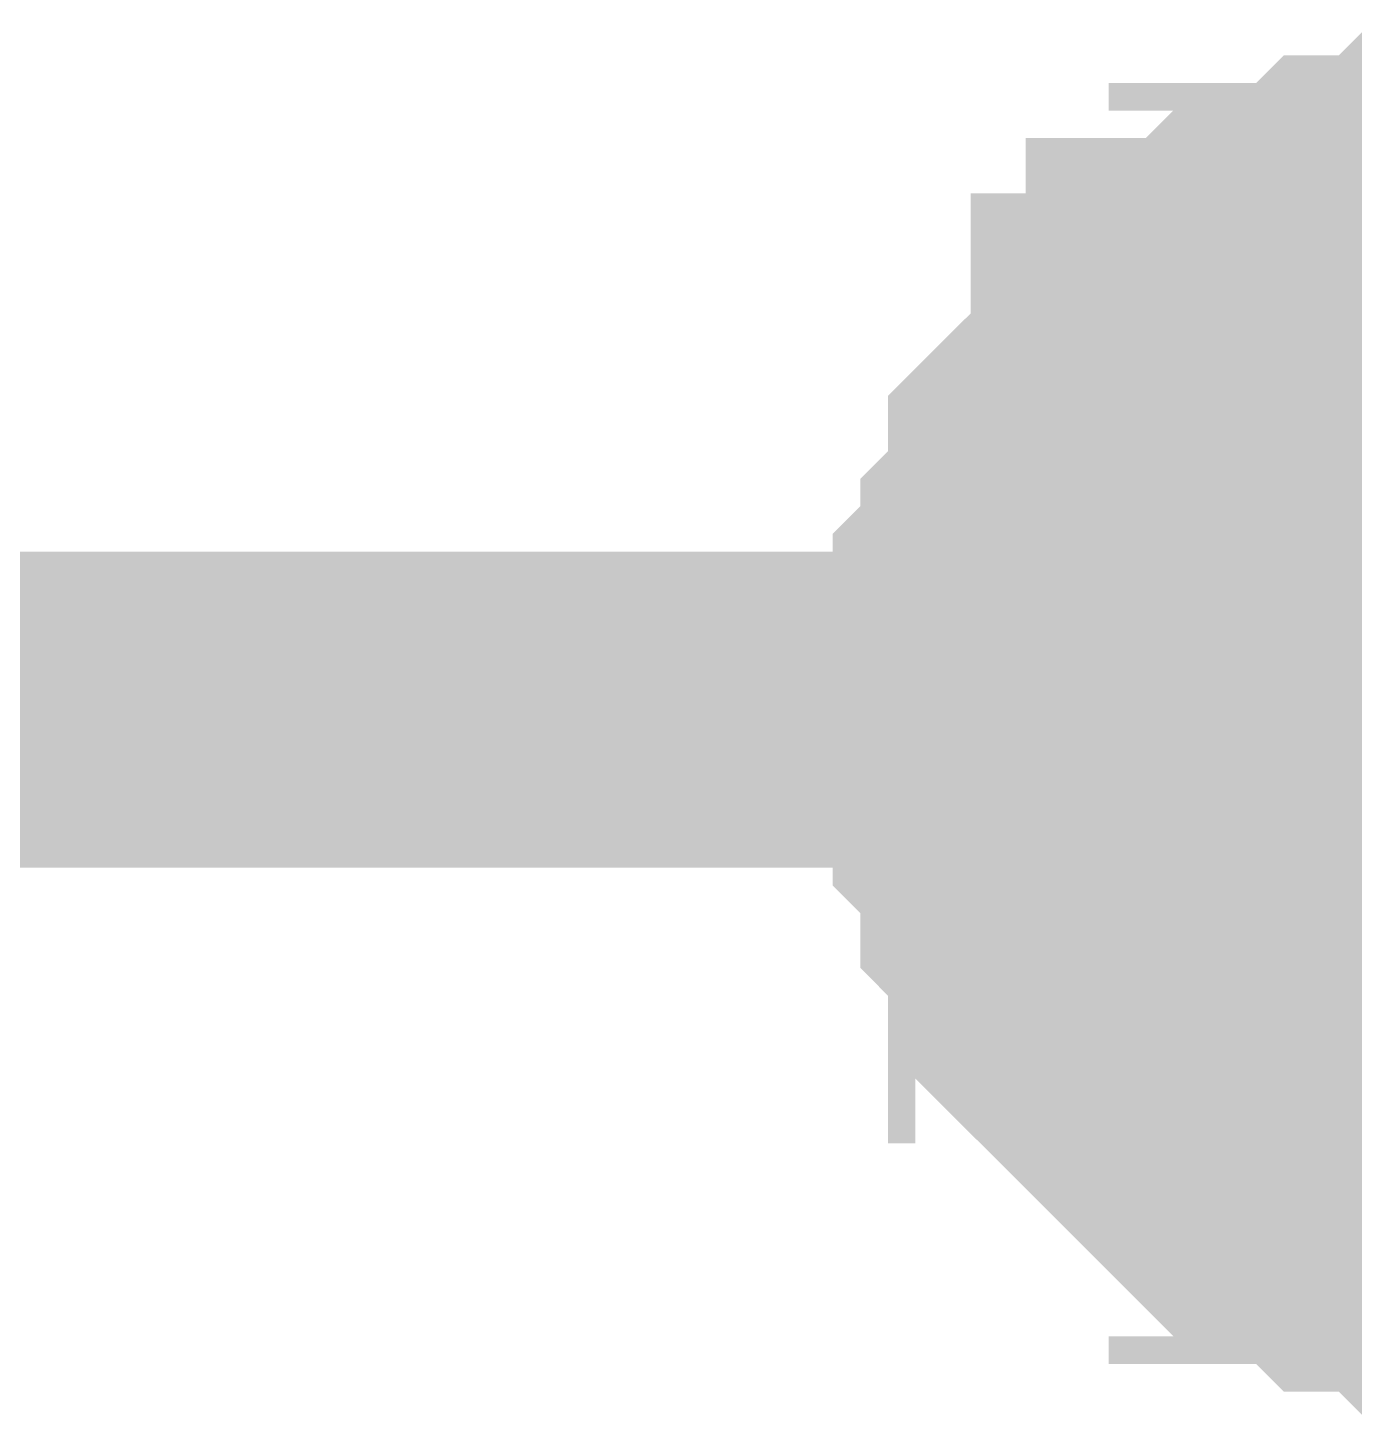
# Model space of a CAD drawing. Header units: inches. Extents: x 0 to 841, y 0 to 594.
# Drawn here: x 713.587 to 714.844, y 441.823 to 443.141 of the extents above; entities that cross this region are included whole.
import ezdxf

# ---------------------------------------------------------------- set-up
doc = ezdxf.new("R2010")
doc.units = ezdxf.units.IN
doc.layers.add('Sheet', color=255, linetype='Continuous')

msp = doc.modelspace()

# ---------------------------------------------------------------- linework, layer by layer
at = {"layer": 'Sheet'}
for points in [[(714.4998, 442.495, 0.2997, 0.2997, 0), (714.4998, 442.5211, 0.2997, 0.2997, 0), (714.4998, 442.5472, 0.2997, 0.2997, 0), (714.4998, 442.5734, 0.2997, 0.2997, 0), (714.4998, 442.5995, 0.2997, 0.2997, 0), (714.526, 442.6256, 0.2997, 0.2997, 0), (714.526, 442.6256, 0.2997, 0.2997, 0), (714.526, 442.6518, 0.2997, 0.2997, 0), (714.5521, 442.6779, 0.2997, 0.2997, 0), (714.5521, 442.704, 0.2997, 0.2997, 0), (714.5521, 442.7302, 0.2997, 0.2997, 0), (714.5782, 442.7563, 0.2997, 0.2997, 0), (714.5782, 442.7563, 0.2997, 0.2997, 0), (714.6044, 442.7824, 0.2997, 0.2997, 0), (714.6305, 442.8086, 0.2997, 0.2997, 0), (714.6305, 442.8347, 0.2997, 0.2997, 0), (714.6566, 442.8347, 0.2997, 0.2997, 0), (714.6828, 442.8608, 0.2997, 0.2997, 0), (714.6828, 442.8869, 0.2997, 0.2997, 0), (714.7089, 442.8869, 0.2997, 0.2997, 0), (714.735, 442.9131, 0.2997, 0.2997, 0), (714.7612, 442.9131, 0.2997, 0.2997, 0), (714.7612, 442.9392, 0.2997, 0.2997, 0), (714.7873, 442.9392, 0.2997, 0.2997, 0), (714.8134, 442.9392, 0.2997, 0.2997, 0), (714.8395, 442.9653, 0.2997, 0.2997, 0), (714.8657, 442.9653, 0.2997, 0.2997, 0), (714.8918, 442.9653, 0.2997, 0.2997, 0), (714.9179, 442.9915, 0.2997, 0.2997, 0), (714.9441, 442.9915, 0.2997, 0.2997, 0), (714.9702, 442.9915, 0.2997, 0.2997, 0), (714.9963, 442.9915, 0.2997, 0.2997, 0)], [(714.4998, 442.495, 0.2997, 0.2997, 0), (714.4998, 442.5211, 0.2997, 0.2997, 0), (714.4998, 442.5472, 0.2997, 0.2997, 0), (714.4998, 442.5734, 0.2997, 0.2997, 0), (714.4998, 442.5995, 0.2997, 0.2997, 0), (714.526, 442.6256, 0.2997, 0.2997, 0), (714.526, 442.6256, 0.2997, 0.2997, 0), (714.526, 442.6518, 0.2997, 0.2997, 0), (714.5521, 442.6779, 0.2997, 0.2997, 0), (714.5521, 442.704, 0.2997, 0.2997, 0), (714.5521, 442.7302, 0.2997, 0.2997, 0), (714.5782, 442.7563, 0.2997, 0.2997, 0), (714.5782, 442.7563, 0.2997, 0.2997, 0), (714.6044, 442.7824, 0.2997, 0.2997, 0), (714.6305, 442.8086, 0.2997, 0.2997, 0), (714.6305, 442.8347, 0.2997, 0.2997, 0), (714.6566, 442.8347, 0.2997, 0.2997, 0), (714.6828, 442.8608, 0.2997, 0.2997, 0), (714.6828, 442.8869, 0.2997, 0.2997, 0), (714.7089, 442.8869, 0.2997, 0.2997, 0), (714.735, 442.9131, 0.2997, 0.2997, 0), (714.7612, 442.9131, 0.2997, 0.2997, 0), (714.7612, 442.9392, 0.2997, 0.2997, 0), (714.7873, 442.9392, 0.2997, 0.2997, 0), (714.8134, 442.9392, 0.2997, 0.2997, 0), (714.8395, 442.9653, 0.2997, 0.2997, 0), (714.8657, 442.9653, 0.2997, 0.2997, 0), (714.8918, 442.9653, 0.2997, 0.2997, 0), (714.9179, 442.9915, 0.2997, 0.2997, 0), (714.9441, 442.9915, 0.2997, 0.2997, 0), (714.9702, 442.9915, 0.2997, 0.2997, 0), (714.9963, 442.9915, 0.2997, 0.2997, 0)], [(714.4998, 442.495, 0.2997, 0.2997, 0), (714.4998, 442.5211, 0.2997, 0.2997, 0), (714.4998, 442.5472, 0.2997, 0.2997, 0), (714.4998, 442.5734, 0.2997, 0.2997, 0), (714.4998, 442.5995, 0.2997, 0.2997, 0), (714.526, 442.6256, 0.2997, 0.2997, 0), (714.526, 442.6256, 0.2997, 0.2997, 0), (714.526, 442.6518, 0.2997, 0.2997, 0), (714.5521, 442.6779, 0.2997, 0.2997, 0), (714.5521, 442.704, 0.2997, 0.2997, 0), (714.5521, 442.7302, 0.2997, 0.2997, 0), (714.5782, 442.7563, 0.2997, 0.2997, 0), (714.5782, 442.7563, 0.2997, 0.2997, 0), (714.6044, 442.7824, 0.2997, 0.2997, 0), (714.6305, 442.8086, 0.2997, 0.2997, 0), (714.6305, 442.8347, 0.2997, 0.2997, 0), (714.6566, 442.8347, 0.2997, 0.2997, 0), (714.6828, 442.8608, 0.2997, 0.2997, 0), (714.6828, 442.8869, 0.2997, 0.2997, 0), (714.7089, 442.8869, 0.2997, 0.2997, 0), (714.735, 442.9131, 0.2997, 0.2997, 0), (714.7612, 442.9131, 0.2997, 0.2997, 0), (714.7612, 442.9392, 0.2997, 0.2997, 0), (714.7873, 442.9392, 0.2997, 0.2997, 0), (714.8134, 442.9392, 0.2997, 0.2997, 0), (714.8395, 442.9653, 0.2997, 0.2997, 0), (714.8657, 442.9653, 0.2997, 0.2997, 0), (714.8918, 442.9653, 0.2997, 0.2997, 0), (714.9179, 442.9915, 0.2997, 0.2997, 0), (714.9441, 442.9915, 0.2997, 0.2997, 0), (714.9702, 442.9915, 0.2997, 0.2997, 0), (714.9963, 442.9915, 0.2997, 0.2997, 0)], [(714.4998, 442.495, 0.2997, 0.2997, 0), (714.4998, 442.5211, 0.2997, 0.2997, 0), (714.4998, 442.5472, 0.2997, 0.2997, 0), (714.4998, 442.5734, 0.2997, 0.2997, 0), (714.4998, 442.5995, 0.2997, 0.2997, 0), (714.526, 442.6256, 0.2997, 0.2997, 0), (714.526, 442.6256, 0.2997, 0.2997, 0), (714.526, 442.6518, 0.2997, 0.2997, 0), (714.5521, 442.6779, 0.2997, 0.2997, 0), (714.5521, 442.704, 0.2997, 0.2997, 0), (714.5521, 442.7302, 0.2997, 0.2997, 0), (714.5782, 442.7563, 0.2997, 0.2997, 0), (714.5782, 442.7563, 0.2997, 0.2997, 0), (714.6044, 442.7824, 0.2997, 0.2997, 0), (714.6305, 442.8086, 0.2997, 0.2997, 0), (714.6305, 442.8347, 0.2997, 0.2997, 0), (714.6566, 442.8347, 0.2997, 0.2997, 0), (714.6828, 442.8608, 0.2997, 0.2997, 0), (714.6828, 442.8869, 0.2997, 0.2997, 0), (714.7089, 442.8869, 0.2997, 0.2997, 0), (714.735, 442.9131, 0.2997, 0.2997, 0), (714.7612, 442.9131, 0.2997, 0.2997, 0), (714.7612, 442.9392, 0.2997, 0.2997, 0), (714.7873, 442.9392, 0.2997, 0.2997, 0), (714.8134, 442.9392, 0.2997, 0.2997, 0), (714.8395, 442.9653, 0.2997, 0.2997, 0), (714.8657, 442.9653, 0.2997, 0.2997, 0), (714.8918, 442.9653, 0.2997, 0.2997, 0), (714.9179, 442.9915, 0.2997, 0.2997, 0), (714.9441, 442.9915, 0.2997, 0.2997, 0), (714.9702, 442.9915, 0.2997, 0.2997, 0), (714.9963, 442.9915, 0.2997, 0.2997, 0)], [(714.4998, 442.495, 0.2997, 0.2997, 0), (714.4998, 442.5211, 0.2997, 0.2997, 0), (714.4998, 442.5472, 0.2997, 0.2997, 0), (714.4998, 442.5734, 0.2997, 0.2997, 0), (714.4998, 442.5995, 0.2997, 0.2997, 0), (714.526, 442.6256, 0.2997, 0.2997, 0), (714.526, 442.6256, 0.2997, 0.2997, 0), (714.526, 442.6518, 0.2997, 0.2997, 0), (714.5521, 442.6779, 0.2997, 0.2997, 0), (714.5521, 442.704, 0.2997, 0.2997, 0), (714.5521, 442.7302, 0.2997, 0.2997, 0), (714.5782, 442.7563, 0.2997, 0.2997, 0), (714.5782, 442.7563, 0.2997, 0.2997, 0), (714.6044, 442.7824, 0.2997, 0.2997, 0), (714.6305, 442.8086, 0.2997, 0.2997, 0), (714.6305, 442.8347, 0.2997, 0.2997, 0), (714.6566, 442.8347, 0.2997, 0.2997, 0), (714.6828, 442.8608, 0.2997, 0.2997, 0), (714.6828, 442.8869, 0.2997, 0.2997, 0), (714.7089, 442.8869, 0.2997, 0.2997, 0), (714.735, 442.9131, 0.2997, 0.2997, 0), (714.7612, 442.9131, 0.2997, 0.2997, 0), (714.7612, 442.9392, 0.2997, 0.2997, 0), (714.7873, 442.9392, 0.2997, 0.2997, 0), (714.8134, 442.9392, 0.2997, 0.2997, 0), (714.8395, 442.9653, 0.2997, 0.2997, 0), (714.8657, 442.9653, 0.2997, 0.2997, 0), (714.8918, 442.9653, 0.2997, 0.2997, 0), (714.9179, 442.9915, 0.2997, 0.2997, 0), (714.9441, 442.9915, 0.2997, 0.2997, 0), (714.9702, 442.9915, 0.2997, 0.2997, 0), (714.9963, 442.9915, 0.2997, 0.2997, 0)], [(714.4998, 442.495, 0.0991, 0.0991, 0), (714.4998, 442.5211, 0.0991, 0.0991, 0), (714.4998, 442.5472, 0.0991, 0.0991, 0), (714.4998, 442.5734, 0.0991, 0.0991, 0), (714.4998, 442.5995, 0.0991, 0.0991, 0), (714.526, 442.6256, 0.0991, 0.0991, 0), (714.526, 442.6256, 0.0991, 0.0991, 0), (714.526, 442.6518, 0.0991, 0.0991, 0), (714.5521, 442.6779, 0.0991, 0.0991, 0), (714.5521, 442.704, 0.0991, 0.0991, 0), (714.5521, 442.7302, 0.0991, 0.0991, 0), (714.5782, 442.7563, 0.0991, 0.0991, 0), (714.5782, 442.7563, 0.0991, 0.0991, 0), (714.6044, 442.7824, 0.0991, 0.0991, 0), (714.6305, 442.8086, 0.0991, 0.0991, 0), (714.6305, 442.8347, 0.0991, 0.0991, 0), (714.6566, 442.8347, 0.0991, 0.0991, 0), (714.6828, 442.8608, 0.0991, 0.0991, 0), (714.6828, 442.8869, 0.0991, 0.0991, 0), (714.7089, 442.8869, 0.0991, 0.0991, 0), (714.735, 442.9131, 0.0991, 0.0991, 0), (714.7612, 442.9131, 0.0991, 0.0991, 0), (714.7612, 442.9392, 0.0991, 0.0991, 0), (714.7873, 442.9392, 0.0991, 0.0991, 0), (714.8134, 442.9392, 0.0991, 0.0991, 0), (714.8395, 442.9653, 0.0991, 0.0991, 0), (714.8657, 442.9653, 0.0991, 0.0991, 0), (714.8918, 442.9653, 0.0991, 0.0991, 0), (714.9179, 442.9915, 0.0991, 0.0991, 0)], [(714.4998, 442.495, 0.0991, 0.0991, 0), (714.4998, 442.5211, 0.0991, 0.0991, 0), (714.4998, 442.5472, 0.0991, 0.0991, 0), (714.4998, 442.5734, 0.0991, 0.0991, 0), (714.4998, 442.5995, 0.0991, 0.0991, 0), (714.526, 442.6256, 0.0991, 0.0991, 0), (714.526, 442.6256, 0.0991, 0.0991, 0), (714.526, 442.6518, 0.0991, 0.0991, 0), (714.5521, 442.6779, 0.0991, 0.0991, 0), (714.5521, 442.704, 0.0991, 0.0991, 0), (714.5521, 442.7302, 0.0991, 0.0991, 0), (714.5782, 442.7563, 0.0991, 0.0991, 0), (714.5782, 442.7563, 0.0991, 0.0991, 0), (714.6044, 442.7824, 0.0991, 0.0991, 0), (714.6305, 442.8086, 0.0991, 0.0991, 0), (714.6305, 442.8347, 0.0991, 0.0991, 0), (714.6566, 442.8347, 0.0991, 0.0991, 0), (714.6828, 442.8608, 0.0991, 0.0991, 0), (714.6828, 442.8869, 0.0991, 0.0991, 0), (714.7089, 442.8869, 0.0991, 0.0991, 0), (714.735, 442.9131, 0.0991, 0.0991, 0), (714.7612, 442.9131, 0.0991, 0.0991, 0), (714.7612, 442.9392, 0.0991, 0.0991, 0), (714.7873, 442.9392, 0.0991, 0.0991, 0), (714.8134, 442.9392, 0.0991, 0.0991, 0), (714.8395, 442.9653, 0.0991, 0.0991, 0), (714.8657, 442.9653, 0.0991, 0.0991, 0), (714.8918, 442.9653, 0.0991, 0.0991, 0), (714.9179, 442.9915, 0.0991, 0.0991, 0)], [(714.4998, 442.495, 0.0991, 0.0991, 0), (714.4998, 442.5211, 0.0991, 0.0991, 0), (714.4998, 442.5472, 0.0991, 0.0991, 0), (714.4998, 442.5734, 0.0991, 0.0991, 0), (714.4998, 442.5995, 0.0991, 0.0991, 0), (714.526, 442.6256, 0.0991, 0.0991, 0), (714.526, 442.6256, 0.0991, 0.0991, 0), (714.526, 442.6518, 0.0991, 0.0991, 0), (714.5521, 442.6779, 0.0991, 0.0991, 0), (714.5521, 442.704, 0.0991, 0.0991, 0), (714.5521, 442.7302, 0.0991, 0.0991, 0), (714.5782, 442.7563, 0.0991, 0.0991, 0), (714.5782, 442.7563, 0.0991, 0.0991, 0), (714.6044, 442.7824, 0.0991, 0.0991, 0), (714.6305, 442.8086, 0.0991, 0.0991, 0), (714.6305, 442.8347, 0.0991, 0.0991, 0), (714.6566, 442.8347, 0.0991, 0.0991, 0), (714.6828, 442.8608, 0.0991, 0.0991, 0), (714.6828, 442.8869, 0.0991, 0.0991, 0), (714.7089, 442.8869, 0.0991, 0.0991, 0), (714.735, 442.9131, 0.0991, 0.0991, 0), (714.7612, 442.9131, 0.0991, 0.0991, 0), (714.7612, 442.9392, 0.0991, 0.0991, 0), (714.7873, 442.9392, 0.0991, 0.0991, 0), (714.8134, 442.9392, 0.0991, 0.0991, 0), (714.8395, 442.9653, 0.0991, 0.0991, 0), (714.8657, 442.9653, 0.0991, 0.0991, 0), (714.8918, 442.9653, 0.0991, 0.0991, 0), (714.9179, 442.9915, 0.0991, 0.0991, 0)], [(714.4998, 442.495, 0.0991, 0.0991, 0), (714.4998, 442.5211, 0.0991, 0.0991, 0), (714.4998, 442.5472, 0.0991, 0.0991, 0), (714.4998, 442.5734, 0.0991, 0.0991, 0), (714.4998, 442.5995, 0.0991, 0.0991, 0), (714.526, 442.6256, 0.0991, 0.0991, 0), (714.526, 442.6256, 0.0991, 0.0991, 0), (714.526, 442.6518, 0.0991, 0.0991, 0), (714.5521, 442.6779, 0.0991, 0.0991, 0), (714.5521, 442.704, 0.0991, 0.0991, 0), (714.5521, 442.7302, 0.0991, 0.0991, 0), (714.5782, 442.7563, 0.0991, 0.0991, 0), (714.5782, 442.7563, 0.0991, 0.0991, 0), (714.6044, 442.7824, 0.0991, 0.0991, 0), (714.6305, 442.8086, 0.0991, 0.0991, 0), (714.6305, 442.8347, 0.0991, 0.0991, 0), (714.6566, 442.8347, 0.0991, 0.0991, 0), (714.6828, 442.8608, 0.0991, 0.0991, 0), (714.6828, 442.8869, 0.0991, 0.0991, 0), (714.7089, 442.8869, 0.0991, 0.0991, 0), (714.735, 442.9131, 0.0991, 0.0991, 0), (714.7612, 442.9131, 0.0991, 0.0991, 0), (714.7612, 442.9392, 0.0991, 0.0991, 0), (714.7873, 442.9392, 0.0991, 0.0991, 0), (714.8134, 442.9392, 0.0991, 0.0991, 0), (714.8395, 442.9653, 0.0991, 0.0991, 0), (714.8657, 442.9653, 0.0991, 0.0991, 0), (714.8918, 442.9653, 0.0991, 0.0991, 0), (714.9179, 442.9915, 0.0991, 0.0991, 0)], [(714.4998, 442.495, 0.0991, 0.0991, 0), (714.4998, 442.5211, 0.0991, 0.0991, 0), (714.4998, 442.5472, 0.0991, 0.0991, 0), (714.4998, 442.5734, 0.0991, 0.0991, 0), (714.4998, 442.5995, 0.0991, 0.0991, 0), (714.526, 442.6256, 0.0991, 0.0991, 0), (714.526, 442.6256, 0.0991, 0.0991, 0), (714.526, 442.6518, 0.0991, 0.0991, 0), (714.5521, 442.6779, 0.0991, 0.0991, 0), (714.5521, 442.704, 0.0991, 0.0991, 0), (714.5521, 442.7302, 0.0991, 0.0991, 0), (714.5782, 442.7563, 0.0991, 0.0991, 0), (714.5782, 442.7563, 0.0991, 0.0991, 0), (714.6044, 442.7824, 0.0991, 0.0991, 0), (714.6305, 442.8086, 0.0991, 0.0991, 0), (714.6305, 442.8347, 0.0991, 0.0991, 0), (714.6566, 442.8347, 0.0991, 0.0991, 0), (714.6828, 442.8608, 0.0991, 0.0991, 0), (714.6828, 442.8869, 0.0991, 0.0991, 0), (714.7089, 442.8869, 0.0991, 0.0991, 0), (714.735, 442.9131, 0.0991, 0.0991, 0), (714.7612, 442.9131, 0.0991, 0.0991, 0), (714.7612, 442.9392, 0.0991, 0.0991, 0), (714.7873, 442.9392, 0.0991, 0.0991, 0), (714.8134, 442.9392, 0.0991, 0.0991, 0), (714.8395, 442.9653, 0.0991, 0.0991, 0), (714.8657, 442.9653, 0.0991, 0.0991, 0), (714.8918, 442.9653, 0.0991, 0.0991, 0), (714.9179, 442.9915, 0.0991, 0.0991, 0)], [(717.5049, 442.495, 0.2997, 0.2997, 0), (715.0225, 442.495, 0.2997, 0.2997, 0), (705.0143, 442.495, 0.2997, 0.2997, 0), (695.0061, 442.495, 0.2997, 0.2997, 0), (670.0249, 442.495, 0.2997, 0.2997, 0)], [(714.9963, 441.9724, 0.2997, 0.2997, 0), (714.9702, 441.9724, 0.2997, 0.2997, 0), (714.9441, 441.9724, 0.2997, 0.2997, 0), (714.9179, 441.9724, 0.2997, 0.2997, 0), (714.8918, 441.9985, 0.2997, 0.2997, 0), (714.8657, 441.9985, 0.2997, 0.2997, 0), (714.8395, 441.9985, 0.2997, 0.2997, 0), (714.8134, 442.0246, 0.2997, 0.2997, 0), (714.7873, 442.0246, 0.2997, 0.2997, 0), (714.7612, 442.0246, 0.2997, 0.2997, 0), (714.7612, 442.0508, 0.2997, 0.2997, 0), (714.735, 442.0508, 0.2997, 0.2997, 0), (714.7089, 442.0769, 0.2997, 0.2997, 0), (714.6828, 442.103, 0.2997, 0.2997, 0), (714.6828, 442.103, 0.2997, 0.2997, 0), (714.6566, 442.1292, 0.2997, 0.2997, 0), (714.6305, 442.1553, 0.2997, 0.2997, 0), (714.6305, 442.1553, 0.2997, 0.2997, 0), (714.6044, 442.1814, 0.2997, 0.2997, 0), (714.5782, 442.2075, 0.2997, 0.2997, 0), (714.5782, 442.2337, 0.2997, 0.2997, 0), (714.5521, 442.2337, 0.2997, 0.2997, 0), (714.5521, 442.2598, 0.2997, 0.2997, 0), (714.5521, 442.2859, 0.2997, 0.2997, 0), (714.526, 442.3121, 0.2997, 0.2997, 0), (714.526, 442.3382, 0.2997, 0.2997, 0), (714.526, 442.3643, 0.2997, 0.2997, 0), (714.4998, 442.3905, 0.2997, 0.2997, 0), (714.4998, 442.4166, 0.2997, 0.2997, 0), (714.4998, 442.4427, 0.2997, 0.2997, 0), (714.4998, 442.4689, 0.2997, 0.2997, 0), (714.4998, 442.495, 0.2997, 0.2997, 0)], [(714.4998, 442.495, 0.2997, 0.2997, 0), (714.4998, 442.495, 0.2997, 0.2997, 0)], [(714.9963, 441.9724, 0.2997, 0.2997, 0), (714.9702, 441.9724, 0.2997, 0.2997, 0), (714.9441, 441.9724, 0.2997, 0.2997, 0), (714.9179, 441.9724, 0.2997, 0.2997, 0), (714.8918, 441.9985, 0.2997, 0.2997, 0), (714.8657, 441.9985, 0.2997, 0.2997, 0), (714.8395, 441.9985, 0.2997, 0.2997, 0), (714.8134, 442.0246, 0.2997, 0.2997, 0), (714.7873, 442.0246, 0.2997, 0.2997, 0), (714.7612, 442.0246, 0.2997, 0.2997, 0), (714.7612, 442.0508, 0.2997, 0.2997, 0), (714.735, 442.0508, 0.2997, 0.2997, 0), (714.7089, 442.0769, 0.2997, 0.2997, 0), (714.6828, 442.103, 0.2997, 0.2997, 0), (714.6828, 442.103, 0.2997, 0.2997, 0), (714.6566, 442.1292, 0.2997, 0.2997, 0), (714.6305, 442.1553, 0.2997, 0.2997, 0), (714.6305, 442.1553, 0.2997, 0.2997, 0), (714.6044, 442.1814, 0.2997, 0.2997, 0), (714.5782, 442.2075, 0.2997, 0.2997, 0), (714.5782, 442.2337, 0.2997, 0.2997, 0), (714.5521, 442.2337, 0.2997, 0.2997, 0), (714.5521, 442.2598, 0.2997, 0.2997, 0), (714.5521, 442.2859, 0.2997, 0.2997, 0), (714.526, 442.3121, 0.2997, 0.2997, 0), (714.526, 442.3382, 0.2997, 0.2997, 0), (714.526, 442.3643, 0.2997, 0.2997, 0), (714.4998, 442.3905, 0.2997, 0.2997, 0), (714.4998, 442.4166, 0.2997, 0.2997, 0), (714.4998, 442.4427, 0.2997, 0.2997, 0), (714.4998, 442.4689, 0.2997, 0.2997, 0), (714.4998, 442.495, 0.2997, 0.2997, 0)], [(714.4998, 442.495, 0.2997, 0.2997, 0), (714.4998, 442.495, 0.2997, 0.2997, 0)], [(714.9963, 441.9724, 0.2997, 0.2997, 0), (714.9702, 441.9724, 0.2997, 0.2997, 0), (714.9441, 441.9724, 0.2997, 0.2997, 0), (714.9179, 441.9724, 0.2997, 0.2997, 0), (714.8918, 441.9985, 0.2997, 0.2997, 0), (714.8657, 441.9985, 0.2997, 0.2997, 0), (714.8395, 441.9985, 0.2997, 0.2997, 0), (714.8134, 442.0246, 0.2997, 0.2997, 0), (714.7873, 442.0246, 0.2997, 0.2997, 0), (714.7612, 442.0246, 0.2997, 0.2997, 0), (714.7612, 442.0508, 0.2997, 0.2997, 0), (714.735, 442.0508, 0.2997, 0.2997, 0), (714.7089, 442.0769, 0.2997, 0.2997, 0), (714.6828, 442.103, 0.2997, 0.2997, 0), (714.6828, 442.103, 0.2997, 0.2997, 0), (714.6566, 442.1292, 0.2997, 0.2997, 0), (714.6305, 442.1553, 0.2997, 0.2997, 0), (714.6305, 442.1553, 0.2997, 0.2997, 0), (714.6044, 442.1814, 0.2997, 0.2997, 0), (714.5782, 442.2075, 0.2997, 0.2997, 0), (714.5782, 442.2337, 0.2997, 0.2997, 0), (714.5521, 442.2337, 0.2997, 0.2997, 0), (714.5521, 442.2598, 0.2997, 0.2997, 0), (714.5521, 442.2859, 0.2997, 0.2997, 0), (714.526, 442.3121, 0.2997, 0.2997, 0), (714.526, 442.3382, 0.2997, 0.2997, 0), (714.526, 442.3643, 0.2997, 0.2997, 0), (714.4998, 442.3905, 0.2997, 0.2997, 0), (714.4998, 442.4166, 0.2997, 0.2997, 0), (714.4998, 442.4427, 0.2997, 0.2997, 0), (714.4998, 442.4689, 0.2997, 0.2997, 0), (714.4998, 442.495, 0.2997, 0.2997, 0)], [(714.4998, 442.495, 0.2997, 0.2997, 0), (714.4998, 442.495, 0.2997, 0.2997, 0)], [(714.9963, 441.9724, 0.2997, 0.2997, 0), (714.9702, 441.9724, 0.2997, 0.2997, 0), (714.9441, 441.9724, 0.2997, 0.2997, 0), (714.9179, 441.9724, 0.2997, 0.2997, 0), (714.8918, 441.9985, 0.2997, 0.2997, 0), (714.8657, 441.9985, 0.2997, 0.2997, 0), (714.8395, 441.9985, 0.2997, 0.2997, 0), (714.8134, 442.0246, 0.2997, 0.2997, 0), (714.7873, 442.0246, 0.2997, 0.2997, 0), (714.7612, 442.0246, 0.2997, 0.2997, 0), (714.7612, 442.0508, 0.2997, 0.2997, 0), (714.735, 442.0508, 0.2997, 0.2997, 0), (714.7089, 442.0769, 0.2997, 0.2997, 0), (714.6828, 442.103, 0.2997, 0.2997, 0), (714.6828, 442.103, 0.2997, 0.2997, 0), (714.6566, 442.1292, 0.2997, 0.2997, 0), (714.6305, 442.1553, 0.2997, 0.2997, 0), (714.6305, 442.1553, 0.2997, 0.2997, 0), (714.6044, 442.1814, 0.2997, 0.2997, 0), (714.5782, 442.2075, 0.2997, 0.2997, 0), (714.5782, 442.2337, 0.2997, 0.2997, 0), (714.5521, 442.2337, 0.2997, 0.2997, 0), (714.5521, 442.2598, 0.2997, 0.2997, 0), (714.5521, 442.2859, 0.2997, 0.2997, 0), (714.526, 442.3121, 0.2997, 0.2997, 0), (714.526, 442.3382, 0.2997, 0.2997, 0), (714.526, 442.3643, 0.2997, 0.2997, 0), (714.4998, 442.3905, 0.2997, 0.2997, 0), (714.4998, 442.4166, 0.2997, 0.2997, 0), (714.4998, 442.4427, 0.2997, 0.2997, 0), (714.4998, 442.4689, 0.2997, 0.2997, 0), (714.4998, 442.495, 0.2997, 0.2997, 0)], [(714.4998, 442.495, 0.2997, 0.2997, 0), (714.4998, 442.495, 0.2997, 0.2997, 0)], [(714.9963, 441.9724, 0.2997, 0.2997, 0), (714.9702, 441.9724, 0.2997, 0.2997, 0), (714.9441, 441.9724, 0.2997, 0.2997, 0), (714.9179, 441.9724, 0.2997, 0.2997, 0), (714.8918, 441.9985, 0.2997, 0.2997, 0), (714.8657, 441.9985, 0.2997, 0.2997, 0), (714.8395, 441.9985, 0.2997, 0.2997, 0), (714.8134, 442.0246, 0.2997, 0.2997, 0), (714.7873, 442.0246, 0.2997, 0.2997, 0), (714.7612, 442.0246, 0.2997, 0.2997, 0), (714.7612, 442.0508, 0.2997, 0.2997, 0), (714.735, 442.0508, 0.2997, 0.2997, 0), (714.7089, 442.0769, 0.2997, 0.2997, 0), (714.6828, 442.103, 0.2997, 0.2997, 0), (714.6828, 442.103, 0.2997, 0.2997, 0), (714.6566, 442.1292, 0.2997, 0.2997, 0), (714.6305, 442.1553, 0.2997, 0.2997, 0), (714.6305, 442.1553, 0.2997, 0.2997, 0), (714.6044, 442.1814, 0.2997, 0.2997, 0), (714.5782, 442.2075, 0.2997, 0.2997, 0), (714.5782, 442.2337, 0.2997, 0.2997, 0), (714.5521, 442.2337, 0.2997, 0.2997, 0), (714.5521, 442.2598, 0.2997, 0.2997, 0), (714.5521, 442.2859, 0.2997, 0.2997, 0), (714.526, 442.3121, 0.2997, 0.2997, 0), (714.526, 442.3382, 0.2997, 0.2997, 0), (714.526, 442.3643, 0.2997, 0.2997, 0), (714.4998, 442.3905, 0.2997, 0.2997, 0), (714.4998, 442.4166, 0.2997, 0.2997, 0), (714.4998, 442.4427, 0.2997, 0.2997, 0), (714.4998, 442.4689, 0.2997, 0.2997, 0), (714.4998, 442.495, 0.2997, 0.2997, 0)], [(714.4998, 442.495, 0.2997, 0.2997, 0), (714.4998, 442.495, 0.2997, 0.2997, 0)], [(714.9179, 441.9724, 0.0991, 0.0991, 0), (714.8918, 441.9985, 0.0991, 0.0991, 0), (714.8657, 441.9985, 0.0991, 0.0991, 0), (714.8395, 441.9985, 0.0991, 0.0991, 0), (714.8134, 442.0246, 0.0991, 0.0991, 0), (714.7873, 442.0246, 0.0991, 0.0991, 0), (714.7612, 442.0246, 0.0991, 0.0991, 0), (714.7612, 442.0508, 0.0991, 0.0991, 0), (714.735, 442.0508, 0.0991, 0.0991, 0), (714.7089, 442.0769, 0.0991, 0.0991, 0), (714.6828, 442.103, 0.0991, 0.0991, 0), (714.6828, 442.103, 0.0991, 0.0991, 0), (714.6566, 442.1292, 0.0991, 0.0991, 0), (714.6305, 442.1553, 0.0991, 0.0991, 0), (714.6305, 442.1553, 0.0991, 0.0991, 0), (714.6044, 442.1814, 0.0991, 0.0991, 0), (714.5782, 442.2075, 0.0991, 0.0991, 0), (714.5782, 442.2337, 0.0991, 0.0991, 0), (714.5521, 442.2337, 0.0991, 0.0991, 0), (714.5521, 442.2598, 0.0991, 0.0991, 0), (714.5521, 442.2859, 0.0991, 0.0991, 0), (714.526, 442.3121, 0.0991, 0.0991, 0), (714.526, 442.3382, 0.0991, 0.0991, 0), (714.526, 442.3643, 0.0991, 0.0991, 0), (714.4998, 442.3905, 0.0991, 0.0991, 0), (714.4998, 442.4166, 0.0991, 0.0991, 0), (714.4998, 442.4427, 0.0991, 0.0991, 0), (714.4998, 442.4689, 0.0991, 0.0991, 0), (714.4998, 442.495, 0.0991, 0.0991, 0)], [(714.4998, 442.495, 0.0991, 0.0991, 0), (714.4998, 442.495, 0.0991, 0.0991, 0)], [(714.9179, 441.9724, 0.0991, 0.0991, 0), (714.8918, 441.9985, 0.0991, 0.0991, 0), (714.8657, 441.9985, 0.0991, 0.0991, 0), (714.8395, 441.9985, 0.0991, 0.0991, 0), (714.8134, 442.0246, 0.0991, 0.0991, 0), (714.7873, 442.0246, 0.0991, 0.0991, 0), (714.7612, 442.0246, 0.0991, 0.0991, 0), (714.7612, 442.0508, 0.0991, 0.0991, 0), (714.735, 442.0508, 0.0991, 0.0991, 0), (714.7089, 442.0769, 0.0991, 0.0991, 0), (714.6828, 442.103, 0.0991, 0.0991, 0), (714.6828, 442.103, 0.0991, 0.0991, 0), (714.6566, 442.1292, 0.0991, 0.0991, 0), (714.6305, 442.1553, 0.0991, 0.0991, 0), (714.6305, 442.1553, 0.0991, 0.0991, 0), (714.6044, 442.1814, 0.0991, 0.0991, 0), (714.5782, 442.2075, 0.0991, 0.0991, 0), (714.5782, 442.2337, 0.0991, 0.0991, 0), (714.5521, 442.2337, 0.0991, 0.0991, 0), (714.5521, 442.2598, 0.0991, 0.0991, 0), (714.5521, 442.2859, 0.0991, 0.0991, 0), (714.526, 442.3121, 0.0991, 0.0991, 0), (714.526, 442.3382, 0.0991, 0.0991, 0), (714.526, 442.3643, 0.0991, 0.0991, 0), (714.4998, 442.3905, 0.0991, 0.0991, 0), (714.4998, 442.4166, 0.0991, 0.0991, 0), (714.4998, 442.4427, 0.0991, 0.0991, 0), (714.4998, 442.4689, 0.0991, 0.0991, 0), (714.4998, 442.495, 0.0991, 0.0991, 0)], [(714.4998, 442.495, 0.0991, 0.0991, 0), (714.4998, 442.495, 0.0991, 0.0991, 0)], [(714.9179, 441.9724, 0.0991, 0.0991, 0), (714.8918, 441.9985, 0.0991, 0.0991, 0), (714.8657, 441.9985, 0.0991, 0.0991, 0), (714.8395, 441.9985, 0.0991, 0.0991, 0), (714.8134, 442.0246, 0.0991, 0.0991, 0), (714.7873, 442.0246, 0.0991, 0.0991, 0), (714.7612, 442.0246, 0.0991, 0.0991, 0), (714.7612, 442.0508, 0.0991, 0.0991, 0), (714.735, 442.0508, 0.0991, 0.0991, 0), (714.7089, 442.0769, 0.0991, 0.0991, 0), (714.6828, 442.103, 0.0991, 0.0991, 0), (714.6828, 442.103, 0.0991, 0.0991, 0), (714.6566, 442.1292, 0.0991, 0.0991, 0), (714.6305, 442.1553, 0.0991, 0.0991, 0), (714.6305, 442.1553, 0.0991, 0.0991, 0), (714.6044, 442.1814, 0.0991, 0.0991, 0), (714.5782, 442.2075, 0.0991, 0.0991, 0), (714.5782, 442.2337, 0.0991, 0.0991, 0), (714.5521, 442.2337, 0.0991, 0.0991, 0), (714.5521, 442.2598, 0.0991, 0.0991, 0), (714.5521, 442.2859, 0.0991, 0.0991, 0), (714.526, 442.3121, 0.0991, 0.0991, 0), (714.526, 442.3382, 0.0991, 0.0991, 0), (714.526, 442.3643, 0.0991, 0.0991, 0), (714.4998, 442.3905, 0.0991, 0.0991, 0), (714.4998, 442.4166, 0.0991, 0.0991, 0), (714.4998, 442.4427, 0.0991, 0.0991, 0), (714.4998, 442.4689, 0.0991, 0.0991, 0), (714.4998, 442.495, 0.0991, 0.0991, 0)], [(714.4998, 442.495, 0.0991, 0.0991, 0), (714.4998, 442.495, 0.0991, 0.0991, 0)], [(714.9179, 441.9724, 0.0991, 0.0991, 0), (714.8918, 441.9985, 0.0991, 0.0991, 0), (714.8657, 441.9985, 0.0991, 0.0991, 0), (714.8395, 441.9985, 0.0991, 0.0991, 0), (714.8134, 442.0246, 0.0991, 0.0991, 0), (714.7873, 442.0246, 0.0991, 0.0991, 0), (714.7612, 442.0246, 0.0991, 0.0991, 0), (714.7612, 442.0508, 0.0991, 0.0991, 0), (714.735, 442.0508, 0.0991, 0.0991, 0), (714.7089, 442.0769, 0.0991, 0.0991, 0), (714.6828, 442.103, 0.0991, 0.0991, 0), (714.6828, 442.103, 0.0991, 0.0991, 0), (714.6566, 442.1292, 0.0991, 0.0991, 0), (714.6305, 442.1553, 0.0991, 0.0991, 0), (714.6305, 442.1553, 0.0991, 0.0991, 0), (714.6044, 442.1814, 0.0991, 0.0991, 0), (714.5782, 442.2075, 0.0991, 0.0991, 0), (714.5782, 442.2337, 0.0991, 0.0991, 0), (714.5521, 442.2337, 0.0991, 0.0991, 0), (714.5521, 442.2598, 0.0991, 0.0991, 0), (714.5521, 442.2859, 0.0991, 0.0991, 0), (714.526, 442.3121, 0.0991, 0.0991, 0), (714.526, 442.3382, 0.0991, 0.0991, 0), (714.526, 442.3643, 0.0991, 0.0991, 0), (714.4998, 442.3905, 0.0991, 0.0991, 0), (714.4998, 442.4166, 0.0991, 0.0991, 0), (714.4998, 442.4427, 0.0991, 0.0991, 0), (714.4998, 442.4689, 0.0991, 0.0991, 0), (714.4998, 442.495, 0.0991, 0.0991, 0)], [(714.4998, 442.495, 0.0991, 0.0991, 0), (714.4998, 442.495, 0.0991, 0.0991, 0)], [(714.9179, 441.9724, 0.0991, 0.0991, 0), (714.8918, 441.9985, 0.0991, 0.0991, 0), (714.8657, 441.9985, 0.0991, 0.0991, 0), (714.8395, 441.9985, 0.0991, 0.0991, 0), (714.8134, 442.0246, 0.0991, 0.0991, 0), (714.7873, 442.0246, 0.0991, 0.0991, 0), (714.7612, 442.0246, 0.0991, 0.0991, 0), (714.7612, 442.0508, 0.0991, 0.0991, 0), (714.735, 442.0508, 0.0991, 0.0991, 0), (714.7089, 442.0769, 0.0991, 0.0991, 0), (714.6828, 442.103, 0.0991, 0.0991, 0), (714.6828, 442.103, 0.0991, 0.0991, 0), (714.6566, 442.1292, 0.0991, 0.0991, 0), (714.6305, 442.1553, 0.0991, 0.0991, 0), (714.6305, 442.1553, 0.0991, 0.0991, 0), (714.6044, 442.1814, 0.0991, 0.0991, 0), (714.5782, 442.2075, 0.0991, 0.0991, 0), (714.5782, 442.2337, 0.0991, 0.0991, 0), (714.5521, 442.2337, 0.0991, 0.0991, 0), (714.5521, 442.2598, 0.0991, 0.0991, 0), (714.5521, 442.2859, 0.0991, 0.0991, 0), (714.526, 442.3121, 0.0991, 0.0991, 0), (714.526, 442.3382, 0.0991, 0.0991, 0), (714.526, 442.3643, 0.0991, 0.0991, 0), (714.4998, 442.3905, 0.0991, 0.0991, 0), (714.4998, 442.4166, 0.0991, 0.0991, 0), (714.4998, 442.4427, 0.0991, 0.0991, 0), (714.4998, 442.4689, 0.0991, 0.0991, 0), (714.4998, 442.495, 0.0991, 0.0991, 0)], [(714.4998, 442.495, 0.0991, 0.0991, 0), (714.4998, 442.495, 0.0991, 0.0991, 0)]]:
    msp.add_lwpolyline(points, format="xyseb", dxfattribs=at)
msp.add_lwpolyline([(714.746, 442.5, 0.508, 0.508, 1), (715.254, 442.5, 0.508, 0.508, 1)], format="xyseb", close=True, dxfattribs=at)

doc.saveas('drawing.dxf')
